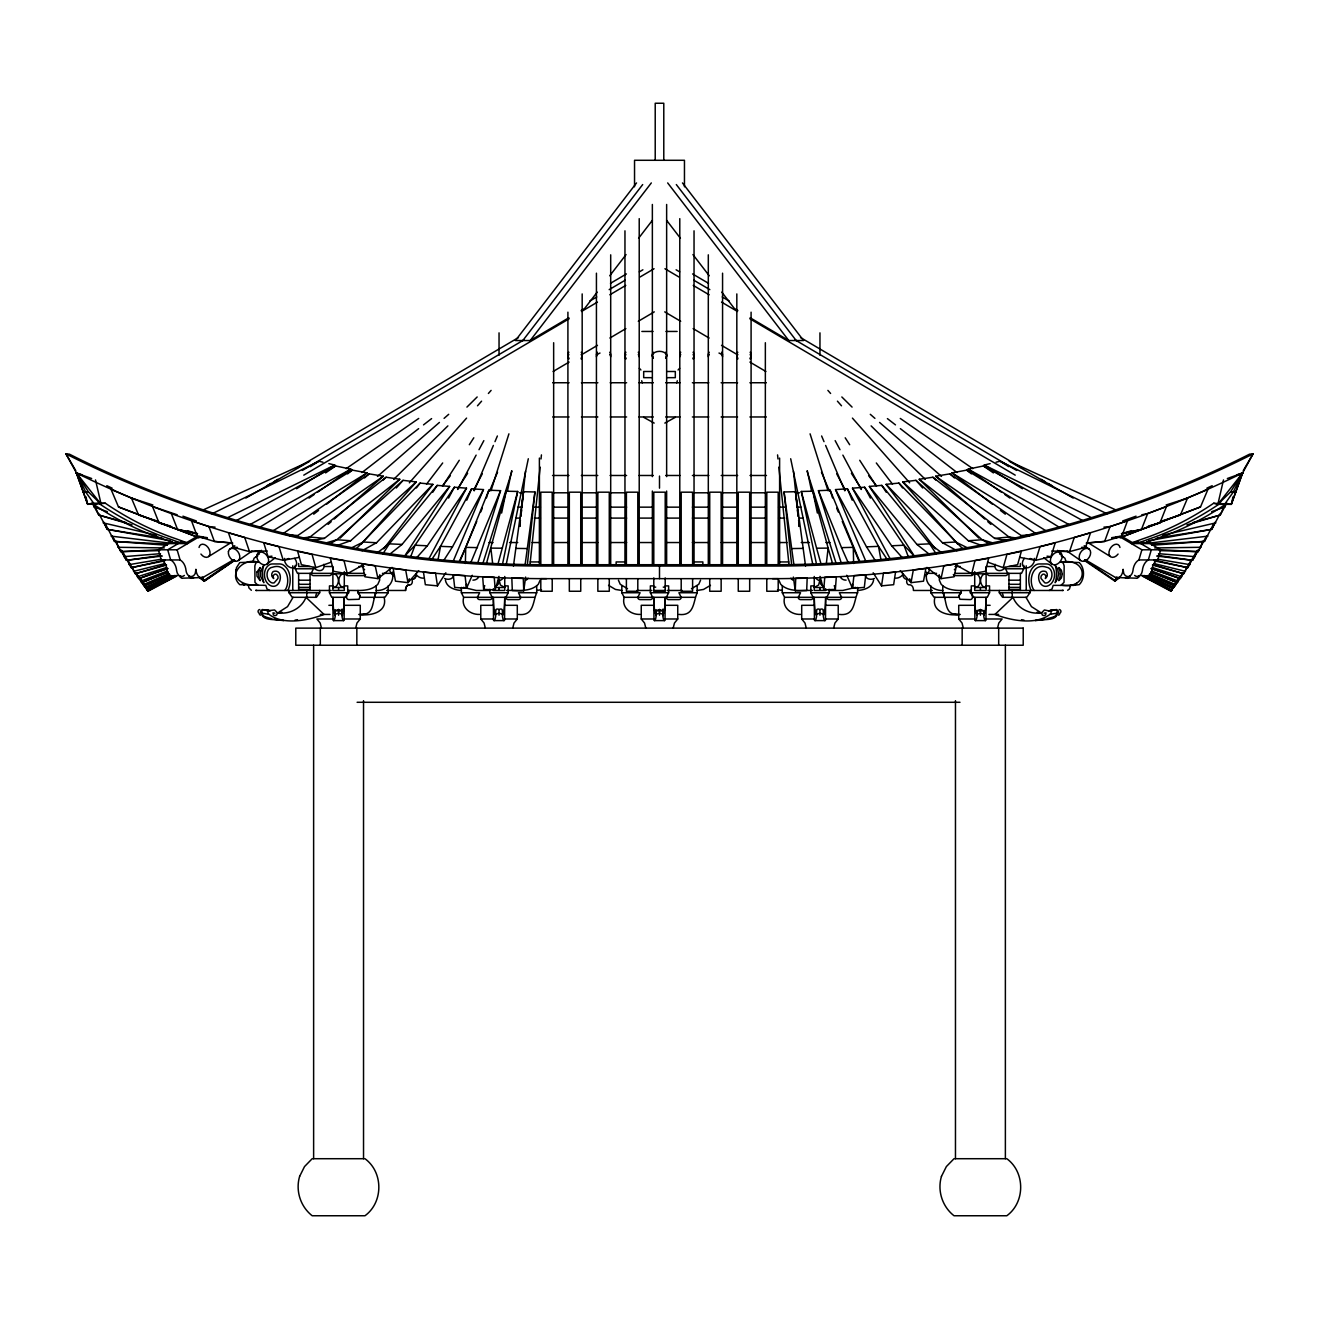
<?xml version="1.0" encoding="UTF-8"?>
<svg xmlns="http://www.w3.org/2000/svg" width="1319" height="1319" viewBox="0 0 1319 1319"><rect width="100%" height="100%" fill="white"/><g stroke="black" fill="none" stroke-linecap="round" stroke-linejoin="round"><path stroke-width="1.5" d="M1026.231 590.467L1026.231 565.818M342.412 612.758A23.775 1.665 90 0 0 344.292 597.309L344.111 620.144A66.016 4.6 90 0 1 341.984 616.534C342.017 596.93 342.709 623.343 342.264 613.22M495.367 613.22C496.092 620.293 492.663 606.179 499.044 609.526C505.358 606.163 502.061 620.276 502.72 613.22M663.342 612.758A23.775 1.665 90 0 0 665.205 597.309L665.023 620.144A66.016 4.6 90 0 1 662.896 616.534C662.929 596.93 663.638 623.343 663.177 613.22M816.28 613.22C817.005 620.293 813.576 606.179 819.956 609.526C826.337 606.196 822.908 620.309 823.633 613.22M976.736 613.22C976.917 619.848 976.076 608.768 977.033 610.812L983.809 610.812C984.732 608.735 983.974 619.782 984.089 613.22M852.536 584.268L852.503 588.323L864.324 587.4L865.742 574.82L853.937 575.595L852.503 588.323L846.749 575.282M334.746 612.758L335.026 609.807L335.191 610.812L341.967 610.812L338.587 609.526L335.257 610.631L335.191 616.534A66.016 4.6 -90 0 1 333.048 620.144L332.883 597.309A23.775 1.665 -90 0 0 334.746 612.758L334.861 615.462L334.911 613.22M495.713 610.631L495.647 616.534A66.016 4.6 -90 0 1 493.504 620.144L493.339 597.309A23.775 1.665 -90 0 0 495.202 612.758M655.658 612.758L655.939 609.807L656.104 610.812L662.896 610.812L659.5 609.526L656.17 610.631L656.104 616.534A66.016 4.6 -90 0 1 653.977 620.144L653.795 597.309A23.775 1.665 -90 0 0 655.658 612.758L655.774 615.462L655.823 613.22M816.626 610.631L816.56 616.534A66.016 4.6 -90 0 1 814.433 620.144L814.252 597.309A23.775 1.665 -90 0 0 816.115 612.758M983.809 610.812L980.413 609.526L977.099 610.631L977.016 616.534A66.016 4.6 -90 0 1 974.889 620.144L974.708 597.309A23.775 1.665 -90 0 0 976.588 612.758M266.784 610.812L274.599 609.972L277.419 612.758L276.759 614.901A4.089 3.116 -90 0 1 273.379 614.885L273 612.84L274.946 613.22M1123.112 569.445L1123.772 573.518A7.222 5.095 -90 0 0 1129.015 576.387A7.222 5.095 -90 0 0 1132.939 570.715A13.305 9.398 -90 0 1 1138.907 559.948L1141.891 549.792L1160.72 549.792L1157.719 559.948A13.305 9.398 90 0 0 1151.767 570.715A7.222 5.095 90 0 1 1144.035 575.43M465.36 563.493L465.739 547.352L488.871 490.173L500.56 490.668L478.006 562.224M795.258 590.813L795.72 578.217L807.179 577.854L806.7 590.549L795.258 590.813L793.378 577.062M258.442 561.845L239.778 562.553L236.464 567.731L235.705 575.645M499.126 579.437L498.269 584.07L495.284 587.087M820.039 579.437L818.621 585.042L814.252 587.417M823.781 589.873L824.754 577.211L836.328 576.766L835.372 589.395L823.781 589.873L820.006 576.387M355.701 628.124L356.954 623.046L360.268 618.99L360.268 605.306L344.292 605.306M512.728 628.124L513.998 623.046L517.295 618.99L517.295 605.306L504.748 605.306M673.185 628.124L674.454 623.046L677.752 618.99L677.752 605.306L665.205 605.306M833.657 628.124L834.911 623.046L838.224 618.99L838.224 605.306L825.661 605.306M997.543 628.124L998.796 623.046L1002.094 618.99L986.332 618.99M283.717 620.606C277.996 618.644 262.217 621.876 261.541 613.137L260.486 611.571L262.217 609.526L270.626 610.812M252.902 561.845L254.072 558.234L255.87 556.915M257.782 555.958L255.87 556.915M1070.599 585.372L1069.429 588.983L1067.648 590.285M519.752 526.314L520.395 520.181M520.824 516.108L525.506 471.229M519.884 526.396L520.313 522.308M520.939 516.191L521.582 510.074M522.011 505.985L523.495 491.707L534.937 491.971L527.501 563.312M529.941 565.076L540.147 467.14M541.004 458.979L541.433 454.907M826.337 563.625L828.134 548.11L812.817 491.212L801.293 491.459L816.23 562.883M677.29 380.746L676.713 382.922M376.228 590.467C386.665 591.077 394.892 582.47 392.386 572.05M513.437 566.082L523.495 491.707M525.16 564.384L534.937 491.971M518.433 614.423C534.063 616.303 532.629 601.827 536.701 592.742L536.701 585.9M678.906 614.423C694.519 616.303 693.102 601.827 697.157 592.742L697.157 585.9M839.362 614.423C854.976 616.303 853.558 601.827 857.614 592.742L857.614 587.417M523.742 590.813L523.28 578.217L511.821 577.854L512.3 590.549L523.742 590.813L525.621 577.062M235.705 571.572L236.002 569.577M1044.054 613.22L1046 612.84L1045.621 614.885A4.089 3.116 -90 0 1 1042.241 614.901L1041.581 612.758L1044.401 609.972L1048.374 610.812L1056.783 609.526L1058.514 611.571L1057.459 613.137C1056.783 621.876 1041.004 618.644 1035.283 620.606M881.537 585.867L883.417 573.27L895.535 572.05L893.655 584.696L881.537 585.867L873.162 572.776M1049.413 610.631L1051.095 611.703L1050.946 613.599C1036.701 625.618 1011.492 620.721 994.971 614.423L1013.041 597.309C1017.328 608.488 1029.991 614.802 1041.581 612.758M438.04 559.817L440.497 546.363L471.592 488.805L483.479 489.58L453.159 561.317M502.374 610.631L502.44 616.534A66.016 4.6 90 0 0 504.567 620.144L504.748 597.309A23.775 1.665 90 0 1 502.885 612.758M823.287 610.631L823.353 616.534A66.016 4.6 90 0 0 825.496 620.144L825.661 597.309A23.775 1.665 90 0 1 823.798 612.758M983.743 610.631L983.809 616.534A66.016 4.6 90 0 0 985.952 620.144L986.117 597.309A23.775 1.665 90 0 1 984.254 612.758M501.616 513.058L506.183 491.212L517.707 491.459L502.77 562.883M507.485 490.783L511.673 470.768M506.117 564.862L528.309 458.748M1121.793 536.371L1132.427 542.62L1142.914 538.812A494.938 349.964 -90 0 0 1213.628 503.264L1217.849 504.336L1223.504 479.918M78.415 476.423L65.95 453.884L69.429 454.165C216.844 528.556 381.85 564.944 546.693 564.713L772.307 564.713C937.149 564.944 1102.156 528.556 1249.571 454.165L1253.05 453.884L1242.613 472.977L1217.849 504.336L1231.303 504.336L1233.034 496.818M971.707 573.716L974.972 560.641L988.623 558.333L985.359 571.341L971.707 573.716L955.681 564.812M506.183 491.212L486.497 563.394M498.054 563.675L517.707 491.459M495.219 589.873L494.246 577.211L482.672 576.766L483.628 589.395L495.219 589.873L498.994 576.387M1003.198 567.665L1006.958 554.376L1021.351 551.375L1017.609 564.664L1003.198 567.665L988.046 562.273M483.628 589.395L484.716 585.587M1030.172 558.498L1035.761 560.328L1050.963 556.667L1055.233 542.884L1039.982 546.758L1035.761 560.328L1019.62 557.343M486.431 497.922L488.871 490.173M490.998 490.75L508.92 433.836M482.869 563.444L511.937 471.18M409.302 578.794L407.983 582.652L395.486 581.184L393.128 568.39L405.675 569.973L407.983 582.652L418.766 570.649M1059.421 550.666L1069.495 551.655L1085.619 547.286L1090.533 532.794L1074.276 537.525L1069.495 551.655L1051.705 550.979M1213.628 503.264L1231.303 504.336L1242.613 472.977L1236.909 474.791M1084.3 560.394L1114.951 581.168L1115.247 580.376M1231.303 504.336L1242.613 472.977L1227.329 478.533M1086.922 542.95L1104.63 541.433L1121.842 536.141L1127.498 520.774L1110.07 526.561L1104.63 541.433L1086.213 543.131M410.72 556.651L415.04 545.225L454.363 487.222L466.514 488.178L429.137 558.349M873.59 580.195C872.205 587.565 864.159 590.055 857.614 590.467M1121.43 533.585L1141.479 529.364L1159.995 522.868L1166.491 506.463L1147.678 513.536L1141.479 529.364L1121.777 534.113M470.85 562.553L500.56 490.668M466.794 500.181L471.592 488.805M474.18 490.849L493.388 445.426M494.988 441.651L497.378 435.979M459.935 561.169L476.736 521.434M480.726 511.97L482.325 508.178M489.53 491.146L497.527 472.235M1112.148 538.267L1122.139 536.899L1200.504 506.925L1207.973 489.3L1204.148 490.783M472.251 575.282L466.497 588.323L454.676 587.4L453.258 574.82L465.063 575.595L466.497 588.323L466.464 584.268M540.114 580.195L538.3 584.301C530.09 592.594 517.114 590.005 506.644 590.467M700.57 580.195L698.757 584.301L691.453 588.752M293.049 597.309L287.558 606.625L278.804 612.181M1224.016 506.562L1220.157 515.069L1186.935 524.913M459.078 561.993L465.739 547.352L477.478 547.632M1193.019 522.522L1220.157 515.069L1226.654 503.396M1214.964 522.324L1211.732 529.364L1148.404 540.79M1157.027 538.037L1211.732 529.364L1220.026 513.767M1207.05 535.86L1204.461 541.433L1151.767 545.275M1151.668 544.071L1204.461 541.433L1213.48 524.187M284.888 590.467C291.301 581.399 286.701 562.405 272.571 567.203C265.449 568.06 265.465 579.47 271.071 582.47A7.93 5.606 90 0 0 274.187 582.833L277.913 578.513A3.067 2.176 90 0 0 277.633 575.678L276.479 574.424A4.039 2.852 90 0 0 274.253 574.523L272.984 576.106L273.676 578.546L271.978 576.452A3.644 2.572 90 0 1 272.011 573.237L273.099 571.572C284.096 567.895 281.788 588.917 271.582 586.081C263.256 583.163 261.937 569.775 269.142 564.895A12.135 8.573 90 0 1 272.472 563.955L279.414 563.955A14.938 10.568 90 0 1 282.827 564.68C291.252 569.742 291.763 582.355 287.872 590.467M1203.126 541.07L1198.114 551.655L1159.434 550.617M1159.187 549.71L1198.114 551.655L1205.352 538.218M1197.504 550.138L1192.574 560.328L1156.631 556.041M1158.263 555.464L1192.574 560.328L1197.619 551.507M772.489 578.662C934.446 578.596 1096.963 544.714 1242.613 472.977L1233.314 492.003L1224.576 504.336L1220.339 503.264A494.938 349.964 -90 0 1 1149.64 538.812L1139.138 542.62M1154.273 560.855L1187.727 567.665L1196.498 551.375M1191.848 559.355L1187.727 567.665L1153.812 560.064M1186.935 567.17L1183.671 573.716L1152.443 565.027M1152.921 564.631L1183.671 573.716L1191.189 559.965M1183.011 573.122L1180.225 578.629L1151.025 568.637M1151.405 568.324L1180.225 578.629L1183.291 573.584M1179.17 579.025L1177.323 582.652L1150.926 572.149M1151.207 571.852L1177.323 582.652L1182.17 573.88M1149.294 574.408L1174.932 585.867L1178.625 579.272M1177.735 580.475L1174.932 585.867L1149.492 574.161M1147.184 575.727L1173.102 588.323L1176.68 582.009M1177.9 579.239L1173.102 588.323L1147.332 575.562M1173.844 585.85L1170.975 591.258L1142.056 575.908M1142.27 575.645L1171.272 590.813L1175.081 583.608M1175.245 583.987L1171.948 589.873L1144.876 575.612M448.592 498.071L454.363 487.222M457.808 489.497L476.126 455.121M479.011 449.697L483.842 440.645M473.62 490.107L482.292 473.818M1171.272 590.813L1175.278 583.295M444.025 560.047L452.483 546.841L483.479 489.58M1243.24 470.636L1253.05 453.884C1104.646 529.15 938.452 566.362 772.307 566.049L546.693 566.049C380.548 566.362 214.354 529.15 65.95 453.884L75.76 470.636M1240.585 476.423L1242.613 472.977L1240.355 475.747M380.02 575.199L377.976 578.629L364.951 576.815L362.148 563.938L375.19 565.785L377.976 578.629L392.056 567.401M1076.634 583.328L1073.864 585.372L1053.189 585.372L1052.018 588.966L1049.199 590.467M1217.849 504.336L1230.512 492.003L1242.613 472.977M437.463 585.867L435.583 573.27L423.465 572.05L425.345 584.696L437.463 585.867L445.838 572.776M382.807 553.964L389.319 543.84L437.199 485.376L449.647 486.414L405.213 555.217M432.731 492.284L437.199 485.376M442.508 486.249L459.276 460.282M469.333 444.717L473.801 437.793M457.561 488.871L467.618 473.307M431.412 560.064L440.497 546.363L452.483 546.841M416.507 557.888L427.356 545.786L466.514 488.178M416.375 487.948L420.085 483.084L432.896 484.337L383.697 548.836M426.515 484.172L442.689 462.969M442.904 485.441L450.373 475.648M636.533 182.929L515.432 340.533L530.222 340.533L568.852 317.764M522.819 340.533L642.683 184.561M530.222 340.533L651.322 182.929M597.21 292.126L584.663 308.448L581.151 310.509M609.741 275.803L626.063 254.583M638.594 238.261L652.394 220.306M1117.407 578.217L1114.951 581.168M679.664 368.265L678.081 369.979M389.418 554.475L402.048 544.434L449.647 486.414M396.277 487.981L403.053 480.33L416.276 481.946L361.192 544.203M409.335 482.803L466.58 418.107M477.494 405.79L481.583 401.174M488.393 393.474L491.113 390.391M405.444 555.348L415.04 545.225L427.356 545.786M420.085 483.084L355.883 549.182M362.065 550.699L376.509 542.752L432.896 484.337M383.202 480.067L386.088 477.231L399.756 479.259L340.154 538.119M393.721 479.374L447.883 425.889M466.926 407.093L477.165 396.97M344.292 585.9L347.705 585.9L347.705 592.742L345.43 597.309L331.728 597.309L329.453 592.742L329.453 585.9L332.883 585.9M504.748 585.9L508.161 585.9L508.161 592.742L505.886 597.309A2.275 2.275 0 0 0 508.161 599.601L518.433 599.601A2.275 2.275 0 0 0 520.725 597.309L518.433 592.742L536.701 592.742M665.205 585.9L668.634 585.9L668.634 592.742L666.342 597.309A2.275 2.275 0 0 0 668.634 599.601L678.906 599.601A2.275 2.275 0 0 0 681.181 597.309L678.906 592.742L697.157 592.742M829.09 589.329L829.09 592.742L826.799 597.309A2.275 2.275 0 0 0 829.09 599.601L839.362 599.601A2.275 2.275 0 0 0 841.637 597.309L839.362 592.742L857.614 592.742M954.379 569.709L955.319 568.786M986.117 585.9L989.547 585.9L989.547 592.742L987.271 597.309L973.57 597.309L971.295 592.742L971.295 585.9L974.708 585.9M1023.775 565.356L1023.775 568.786L1021.5 573.353L986.117 573.353M258.392 554.59L259.48 553.799M710.463 585.339L703.538 589.445L697.157 590.467M1057.558 614.242L1058.366 611.703L1056.931 610.631M664.825 423.086L675.246 417.365M403.053 480.33L336.873 539.735L329.783 543.906M337.136 545.522L350.64 540.741L416.276 481.946M364.539 477.923L369.188 473.867L383.351 476.225L334.235 519.027M377.448 476.423L439.425 422.426M444.074 418.37L448.707 414.314M328.101 524.385L331.168 521.714M386.088 477.231L309.981 537.047L304.161 538.877M312.554 540.576L324.392 538.383L399.756 479.259M347.54 473.867L352.371 470.125L367.061 472.861L326.65 504.171M258.26 552.859L261.508 550.336M361.95 472.548L418.651 428.642M423.514 424.883L431.61 418.601M313.708 514.179L318.555 510.437M267.163 563.988L275.275 557.723M1056.222 615.215L1057.459 613.137L1050.138 614.242M376.525 553.304L389.319 543.84L402.048 544.434M319.676 590.467L319.676 592.742L316.445 597.309L292.241 597.309L289.026 592.742L289.026 590.467M388.149 585.9L388.149 592.742L384.917 597.309L360.268 597.309A5.985 5.985 0 0 0 357.977 592.742L357.977 590.467M1029.974 590.467L1029.974 592.742L1026.759 597.309L1002.555 597.309L999.324 592.742L999.324 590.467M282.497 534.063L369.188 473.867M289.52 535.926L297.665 535.629L383.351 476.225M325.579 472.911L335.62 465.97L350.87 469.135L317.368 492.317M229.72 549.215L234.782 545.703M346.172 468.657L418.733 418.453M309.009 498.104L314.021 494.625M238.426 560.476L251.929 551.128M234.7 560.394L204.198 581.316L203.654 580.525M201.593 578.217L204.049 581.168L234.568 560.262M203.654 580.772L234.205 559.899M310.229 466.646L318.951 461.238L322.908 462.194M296.528 488.739L334.762 465.03L328.843 463.612M208.748 556.47L231.419 542.406M259.596 527.353L352.371 470.125M272.077 531.392L367.061 472.861M174.965 575.43A7.222 5.095 -90 0 1 167.233 570.715A13.305 9.398 -90 0 0 161.281 559.948L158.28 549.792L172.327 541.515M267.246 485.59L270.774 483.496M274.319 481.419L277.864 479.325M297.319 467.866L518.482 337.549M610.483 283.321L626.41 273.94M181.791 541.482L167.694 549.792L170.679 559.948A13.305 9.398 -90 0 1 176.647 570.715A7.222 5.095 -90 0 0 184.38 575.43M302.381 470.421L524.055 339.807M589.675 301.128L596.765 296.956M609.18 289.636L625.14 280.238M639.336 271.879L642.881 269.785M82.091 474.791L76.387 472.977L87.697 504.336L91.934 503.264A494.938 349.964 -90 0 0 162.633 538.812L173.135 542.62L186.573 542.62L197.207 536.371M158.28 549.792L177.109 549.792L199.878 536.371M303.766 475.153L569.149 318.769M581.531 311.482L597.458 302.1M609.84 294.796L625.767 285.415M639.929 277.072L654.076 268.73M195.888 569.445A10.568 7.469 90 0 0 200.158 577.936A3.001 2.127 90 0 0 201.741 578.167L233.644 559.751M553.106 371.496L569.083 362.082M581.498 354.762L597.474 345.347M609.906 338.027L625.865 328.612M638.297 321.292L654.273 311.878M245.862 498.054L309.817 461.238L203.011 509.991M347.293 573.716L344.028 560.641L330.377 558.333L333.641 571.341L347.293 573.716L363.319 564.812M236.035 520.758L335.62 465.97M249.423 524.896L350.87 469.135M176.944 575.908L148.025 591.258L145.156 585.85M258.046 561.845L255.787 563.032L254.847 565.917L254.963 582.355L258.046 585.372M1060.954 585.372L1064.037 582.355L1064.153 565.917L1063.213 563.032L1060.954 561.845M143.722 583.295L147.728 590.813L176.73 575.645M147.596 590.549L176.581 575.414M143.755 583.987L146.607 589.395L174.124 575.612M171.668 575.562L145.898 588.323L142.32 582.009M350.491 548.358L363.286 542.01L376.509 542.752M211.996 513.8L318.951 461.238M228.121 517.394L334.762 465.03M171.816 575.727L145.898 588.323L141.1 579.239M145.156 587.4L170.415 575.496M169.508 574.161L144.068 585.867L140.375 579.272M1206.803 488.195L1212.194 485.705M169.706 574.408L144.068 585.867L141.265 580.475M143.194 584.696L169.046 573.534M1207.973 489.3L1183.803 499.472M167.793 571.852L141.677 582.652L136.83 573.88M168.074 572.149L141.677 582.652L139.83 579.025M262.069 610.631L260.634 611.703L261.442 614.242M1122.139 536.899L1200.504 506.925M140.605 581.184L167.233 571.061M855.553 587.384L842.775 590.467L829.47 590.467M189.623 577.03A10.568 7.469 -90 0 0 190.744 577.936A3.001 2.127 90 0 0 192.327 578.167L194.058 577.524M167.595 568.324L138.775 578.629L135.709 573.584M315.802 567.665L312.042 554.376L297.649 551.375L301.392 564.664L315.802 567.665L330.954 562.273M1122.667 520.956L1136.071 516.174M1211.617 511.69L1225.054 506.925M202.829 536.751L198.213 537.657L201.741 536.569M167.975 568.637L138.775 578.629L135.989 573.122M335.306 614.242L338.587 613.137L341.852 614.242M495.763 614.242L499.044 613.137L502.325 614.242M656.219 614.242L659.5 613.137L662.781 614.242M816.675 614.242L819.956 613.137L823.237 614.242M977.148 614.242L980.413 613.137L983.694 614.242M288.828 558.498L283.239 560.328L268.037 556.667L263.767 542.884L279.018 546.758L283.239 560.328L299.38 557.343M269.587 610.631L267.905 611.703L268.054 613.599C282.299 625.618 307.508 620.721 324.029 614.423L305.959 597.309C301.672 608.488 289.009 614.802 277.419 612.758M1166.095 505.012L1187.562 498.071L1180.406 515.069L1160.852 521.302M137.357 576.815L165.93 567.714M1123.706 533.14L1131.521 530.65M325.101 543.214L336.873 539.735L350.64 540.741M166.079 564.631L135.329 573.716L127.811 559.965M166.557 565.027L135.329 573.716L132.065 567.17M1148.387 526.017L1159.995 522.868M91.671 478.533L76.387 472.977L87.697 504.336L105.372 503.264A494.938 349.964 90 0 0 176.087 538.812L186.573 542.62M263.965 610.103L266.339 609.972M133.516 571.341L165.205 563.493M1022.472 488.739L984.238 465.03L990.157 463.612M996.092 462.194L1000.049 461.238L1107.004 513.8M1162.451 535.283L1215.821 522.868M165.188 560.064L131.273 567.665L122.502 551.375M1141.759 514.806L1147.678 513.536M1001.632 492.317L968.13 469.135L983.38 465.97L1082.965 520.758M164.727 560.855L131.273 567.665L127.152 559.355M992.35 504.171L951.939 472.861L966.629 470.125L1059.404 527.353M360.268 614.423C375.157 615.643 371.645 600.821 376.228 592.742L376.228 585.9M294.994 620.144L297.5 619.699M332.883 587.417C341.374 587.268 335.784 573.996 344.292 573.847L332.883 573.765C341.357 574.078 335.784 587.219 344.292 587.417M653.795 587.417L655.741 587.087M974.708 587.417C983.216 587.268 977.626 573.996 986.117 573.847L974.708 573.765C983.199 574.078 977.626 587.219 986.117 587.417M129.048 564.664L161.083 559.24M1062.108 590.467L1063.13 590.285M984.765 519.027L935.649 476.225L949.812 473.867L1036.503 534.063M536.701 590.467L541.482 589.692M1111.752 537.657L1121.842 536.141M978.846 538.119L919.244 479.259L932.912 477.231L1009.019 537.047L1014.839 538.877M160.737 555.464L126.426 560.328L121.381 551.507M361.406 614.423L365.05 613.912M1052.661 609.972L1055.035 610.103M268.037 556.667L271.961 556.173M299.924 538.317L309.981 537.047L324.392 538.383M1074.688 585.24L1079.222 584.663C1084.927 579.14 1084.927 568.077 1079.222 562.553L1060.558 561.845M957.808 544.203L902.724 481.946L915.947 480.33L982.127 539.735L989.217 543.906M162.369 556.041L126.426 560.328L121.496 550.138M1147.481 543.313L1207.891 536.141M935.649 476.225L1021.335 535.629L1034.607 534.261M935.303 548.836L886.104 484.337L898.915 483.084L963.117 549.182M259.579 550.666L249.505 551.655L233.381 547.286L228.467 532.794L244.724 537.525L249.505 551.655L267.295 550.979M1103.921 527.155L1110.07 526.561M919.244 479.259L994.608 538.383L1009.019 537.047L1019.076 538.317M913.787 555.217L869.353 486.414L881.801 485.376L929.681 543.84L936.193 553.964M123.887 556.667L160.489 553.667M889.863 558.349L852.486 488.178L864.637 487.222L903.96 545.225L913.556 555.348M902.724 481.946L968.36 540.741L982.127 539.735L993.899 543.214M865.841 561.317L835.521 489.58L847.408 488.805L878.503 546.363L887.588 560.064M257.221 561.976C243.85 557.937 227.841 573.419 239.778 584.663L265.811 585.372L266.982 588.966L269.801 590.467M1061.779 585.24C1089.016 589.708 1089.016 557.508 1061.779 561.976M886.104 484.337L942.491 542.752L955.714 542.01L968.509 548.358M159.813 549.71L120.886 551.655L113.648 538.218M869.353 486.414L916.952 544.434L929.681 543.84L942.475 553.304M852.486 488.178L891.644 545.786L903.96 545.225L908.28 556.651M840.994 562.224L818.439 490.668L830.129 490.173L859.922 561.993M835.521 489.58L866.517 546.841L878.503 546.363L880.96 559.817M159.566 550.617L120.886 551.655L115.874 541.07M818.439 490.668L841.522 547.632L853.261 547.352L853.64 563.493M791.499 563.312L784.063 491.971L795.505 491.707L805.563 566.082M1081.58 547.369L1085.619 547.286M784.063 491.971L791.68 548.556L803.139 548.407M1154.686 547.946L1201.048 547.286M801.293 491.459L816.593 548.209L828.134 548.11L832.503 563.394M641.858 331.448L653.037 331.448M665.963 331.448L677.142 331.448M750.148 317.764L788.778 340.533L803.568 340.533L682.467 182.929M651.602 371.496L643.688 371.496L643.688 377.663L651.602 377.663M667.398 371.496L675.312 371.496L675.312 377.663L667.398 377.663M552.661 382.741L569.099 382.741M581.432 382.741L597.87 382.741M610.186 382.741L626.624 382.741M638.957 382.741L653.334 382.741M665.666 382.741L680.043 382.741M692.376 382.741L708.814 382.741M721.13 382.741L737.568 382.741M749.901 382.741L766.339 382.741M552.661 416.969L569.099 416.969M581.432 416.969L597.87 416.969M610.186 416.969L626.624 416.969M638.957 416.969L653.334 416.969M665.666 416.969L680.043 416.969M692.376 416.969L708.814 416.969M721.13 416.969L737.568 416.969M749.901 416.969L766.339 416.969M552.529 475.483L568.984 475.483M581.333 475.483L597.787 475.483M610.12 475.483L626.591 475.483M638.924 475.483L653.334 475.483M665.666 475.483L680.076 475.483M692.409 475.483L708.88 475.483M721.213 475.483L737.667 475.483M750.016 475.483L766.471 475.483M82.866 492.003L88.488 492.003L101.151 504.336L95.496 479.918M1230.512 492.003L1236.134 492.003M519.488 492.795L523.61 492.795M552.43 492.795L568.901 492.795M581.267 492.795L597.738 492.795M610.087 492.795L626.558 492.795M692.442 492.795L708.913 492.795M721.262 492.795L737.733 492.795M750.099 492.795L766.57 492.795M795.39 492.795L799.512 492.795M91.934 503.264L105.372 503.264M517.856 507.156L521.961 507.156M534.277 507.156L540.427 507.156M552.743 507.156L569.165 507.156M581.498 507.156L595.858 507.156M610.235 507.156L626.657 507.156M638.973 507.156L653.334 507.156M665.666 507.156L680.027 507.156M692.343 507.156L708.765 507.156M723.142 507.156L737.502 507.156M749.835 507.156L766.257 507.156M778.573 507.156L784.723 507.156M797.039 507.156L801.144 507.156M515.795 518.103L519.9 518.103M534.277 518.103L540.427 518.103M552.743 518.103L569.165 518.103M581.498 518.103L595.858 518.103M610.235 518.103L626.657 518.103M638.973 518.103L653.334 518.103M665.666 518.103L680.027 518.103M692.343 518.103L708.765 518.103M723.142 518.103L737.502 518.103M749.835 518.103L766.257 518.103M778.573 518.103L784.723 518.103M799.1 518.103L803.205 518.103M489.003 542.538L493.108 542.538M509.546 542.538L517.757 542.538M532.134 542.538L540.361 542.538M552.677 542.538L569.116 542.538M581.448 542.538L597.87 542.538M610.202 542.538L626.64 542.538M638.957 542.538L653.334 542.538M665.666 542.538L680.043 542.538M692.36 542.538L708.798 542.538M721.13 542.538L737.552 542.538M749.884 542.538L766.323 542.538M778.639 542.538L786.866 542.538M801.243 542.538L809.454 542.538M825.892 542.538L829.997 542.538M1132.427 542.62L1145.865 542.62L1156.367 538.812A494.938 349.964 90 0 0 1227.066 503.264M168.832 543.576L187.661 543.576M1131.339 543.576L1150.168 543.576M161.281 559.948L180.093 559.948A13.305 9.398 90 0 1 186.061 570.715A7.222 5.095 90 0 0 189.985 576.387A7.222 5.095 90 0 0 195.228 573.518L195.888 569.445M1138.907 559.948L1157.719 559.948M530.222 561.943L540.378 561.943M626.278 561.943L616.138 561.943L616.138 565.356M692.722 561.943L702.862 561.943L702.862 565.356M778.622 561.943L788.778 561.943M310.047 566.51L298.638 566.51L298.638 563.46M324.672 566.51L332.883 566.51L332.883 590.467L344.292 590.467L344.292 571.671M358.702 566.51L364.011 566.51M954.989 566.51L960.298 566.51M994.328 566.51L986.117 566.51L986.117 590.467L974.708 590.467L974.708 571.671M1008.953 566.51L1020.362 566.51L1020.362 563.46M295.225 565.356L295.225 568.786L313.477 568.786L311.202 573.353A2.275 2.275 0 0 0 313.477 575.628L329.453 575.628A2.275 2.275 0 0 0 331.728 573.353M1023.775 568.786L1005.523 568.786L1007.798 573.353A2.275 2.275 0 0 1 1005.523 575.628L989.547 575.628A2.275 2.275 0 0 1 987.271 573.353M332.883 573.353L297.5 573.353L295.225 568.786M344.292 573.353L363.945 573.353M382.428 573.353L392.205 573.353M926.614 572.05L926.795 573.353L936.572 573.353M955.055 573.353L974.708 573.353M203.472 577.524L182.912 578.167A3.001 2.127 -90 0 1 181.33 577.936A10.568 7.469 -90 0 1 179.236 575.859M1085.356 559.751L1115.528 577.524L1136.088 578.167A3.001 2.127 90 0 0 1137.67 577.936A10.568 7.469 90 0 0 1139.764 575.859M298.638 580.195L310.047 580.195M1008.953 580.195L1020.362 580.195M298.638 584.301L310.047 584.301M1008.953 584.301L1020.362 584.301M653.795 585.9L650.366 585.9L650.366 592.742L652.658 597.309A2.275 2.275 0 0 1 650.366 599.601L640.094 599.601A2.275 2.275 0 0 1 637.819 597.309L640.094 592.742L621.843 592.742L621.843 585.9M814.252 585.9L810.839 585.9L810.839 592.742L813.114 597.309A2.275 2.275 0 0 1 810.839 599.601L800.567 599.601A2.275 2.275 0 0 1 798.275 597.309L800.567 592.742L782.299 592.742L782.299 585.9M298.638 587.384L310.047 587.384M332.883 587.499L344.292 587.499M497.378 587.499L504.748 587.499M814.252 587.499L821.622 587.499M974.708 587.499L986.117 587.499M1008.953 587.384L1020.362 587.384M298.638 589.445L310.047 589.445M1008.953 589.445L1020.362 589.445M255.804 590.467L331.151 590.467M348.084 590.467C357.993 590.187 370.161 592.149 377.828 584.301L379.658 580.195L379.658 575.068M386.698 590.467L405.576 590.467A5.194 3.677 90 0 1 409.632 584.812A3.347 2.374 -90 0 0 412.072 582.998A3.347 2.374 -90 0 0 411.66 579.156A5.705 4.039 -90 0 0 416.425 573.287M489.53 590.467L476.225 590.467L463.447 587.384M636.681 590.467L651.8 590.467M653.795 590.467L665.205 590.467M667.2 590.467L682.319 590.467M812.356 590.467C801.886 590.005 788.91 592.594 780.7 584.301L778.886 580.195M932.302 590.467L913.424 590.467A5.194 3.677 -90 0 0 909.368 584.812A3.347 2.374 -90 0 1 906.928 582.998A3.347 2.374 -90 0 1 907.34 579.156A5.705 4.039 -90 0 1 902.575 573.287M970.916 590.467C961.007 590.187 948.839 592.149 941.172 584.301L939.342 580.195L939.342 575.068M987.849 590.467L1063.196 590.467M289.026 592.742L319.676 592.742M329.453 592.742L347.705 592.742M388.149 592.742L357.977 592.742L360.087 596.007L359.114 599.288L348.843 599.601A2.275 2.275 0 0 1 346.567 597.309A5.985 5.985 0 0 1 348.843 592.742L348.843 590.467M461.386 587.417L461.386 592.742L479.638 592.742L477.363 597.309A2.275 2.275 0 0 0 479.638 599.601L489.91 599.601A2.275 2.275 0 0 0 492.201 597.309L489.91 592.742L489.91 589.329M489.91 592.742L508.161 592.742M650.366 592.742L668.634 592.742M810.839 592.742L829.09 592.742M930.851 585.9L930.851 592.742L961.023 592.742L961.023 590.467M971.295 592.742L989.547 592.742M999.324 592.742L1029.974 592.742M461.386 592.742L463.661 597.309L534.409 597.309M621.843 592.742L624.134 597.309L694.866 597.309M782.299 592.742L784.591 597.309L855.339 597.309M328.876 605.306L332.883 605.306M493.339 605.306L480.776 605.306L480.776 618.99L484.089 623.046L485.343 628.124M653.795 605.306L641.248 605.306L641.248 618.99L644.546 623.046L645.815 628.124M814.252 605.306L801.705 605.306L801.705 618.99L805.002 623.046L806.272 628.124M974.708 605.306L958.732 605.306L958.732 618.99L962.046 623.046L963.299 628.124M986.117 605.306L990.124 605.306M1048.374 610.812L1052.216 610.812M320.352 614.423L330.03 614.423M358.752 614.423C369.881 616.369 388 612.511 384.109 597.309M960.248 614.423C949.119 616.369 931 612.511 934.891 597.309M988.97 614.423L998.648 614.423M332.668 618.99L316.906 618.99L320.204 623.046L321.457 628.124M344.49 618.99L360.268 618.99M480.776 618.99L492.96 618.99M505.128 618.99L517.295 618.99M641.248 618.99L655.444 618.99M663.556 618.99L677.752 618.99M801.705 618.99L813.872 618.99M826.04 618.99L838.224 618.99M958.732 618.99L974.51 618.99M333.592 620.606L343.567 620.606M494.048 620.606L504.023 620.606M654.504 620.606L664.496 620.606M814.977 620.606L824.952 620.606M975.433 620.606L985.408 620.606M357.103 702.285L959.985 702.285M502.407 548.209L490.866 548.11L492.663 563.625M515.861 548.407L527.32 548.556M117.952 547.286L164.314 547.946M233.381 547.286L237.42 547.369M546.511 578.662C384.554 578.596 222.037 544.714 76.387 472.977L85.686 492.003L94.424 504.336L98.661 503.264A494.938 349.964 -90 0 0 169.36 538.812L179.862 542.62M1021.335 535.629L1029.479 535.926M167.332 544.071L114.539 541.433L105.52 524.187M257.221 585.24C249.505 585.455 239.085 583.905 235.903 575.645M167.233 545.275L114.539 541.433L111.95 535.86M1158.511 553.667L1195.113 556.667M232.078 542.95L214.37 541.433L197.158 536.141L191.502 520.774L208.93 526.561L215.079 527.155M232.787 543.131L214.37 541.433L208.93 526.561M284.393 534.261L297.665 535.629M111.109 536.141L171.519 543.313M1047.039 556.173L1050.963 556.667M114.852 490.783L111.027 489.3L118.496 506.925L196.861 536.899L206.852 538.267M953.95 613.912L957.594 614.423M197.158 536.141L207.248 537.657M268.862 614.242L261.541 613.137L262.778 615.215M161.973 538.037L107.268 529.364L98.974 513.767M942.772 590.467C933.324 590.896 924.042 583.493 926.795 573.353M777.518 589.692L782.299 590.467M800.567 614.423C791.12 614.852 781.837 607.449 784.591 597.309M621.843 590.467L615.462 589.445L608.537 585.339M640.094 614.423C630.663 614.852 621.381 607.449 624.134 597.309M461.386 590.467C454.841 590.055 446.795 587.565 445.41 580.195M479.638 614.423C470.207 614.852 460.925 607.449 463.661 597.309M1063.13 556.915L1061.218 555.958M255.87 590.285L256.892 590.467M1157.917 559.24L1189.952 564.664M663.259 587.087L665.205 587.417M504.748 587.417L500.379 585.042L498.961 579.437M1021.5 619.699L1024.006 620.144M170.596 540.79L107.268 529.364L104.036 522.324M994.608 538.383L1006.446 540.576M958.732 614.423C943.843 615.643 947.355 600.821 942.772 592.742L942.772 585.9M197.57 533.585L177.521 529.364L159.005 522.868L152.509 506.463L177.241 514.806M103.179 522.868L156.549 535.283M197.223 534.113L177.521 529.364L171.322 513.536M1153.795 563.493L1185.484 571.341M159.005 522.868L170.613 526.017M125.981 522.522L98.843 515.069L92.346 503.396M132.065 524.913L98.843 515.069L94.984 506.562M1117.259 536.569L1120.837 537.657L1116.171 536.751M1153.07 567.714L1181.643 576.815M158.148 521.302L138.594 515.069L131.438 498.071L111.027 489.3M187.479 530.65L195.294 533.14M152.905 505.012L131.438 498.071L135.197 499.472M968.36 540.741L981.864 545.522M93.946 506.925L107.383 511.69M182.929 516.174L196.333 520.956M1124.942 577.524L1126.673 578.167A3.001 2.127 -90 0 0 1128.256 577.936A10.568 7.469 -90 0 0 1129.377 577.03M1115.528 577.524L1117.259 578.167A3.001 2.127 -90 0 0 1118.842 577.936A10.568 7.469 -90 0 0 1123.112 569.445M627.547 588.752L620.243 584.301L618.43 580.195M1151.767 571.061L1178.395 581.184M118.496 506.925L196.861 536.899M1149.954 573.534L1175.806 584.696M1115.989 509.991L1009.183 461.238L1073.138 498.054M106.806 485.705L112.197 488.195M1148.585 575.496L1173.844 587.4M1040.196 612.181L1031.442 606.625L1025.951 597.309M984.238 465.03L1090.879 517.394M1142.419 575.414L1171.404 590.549M1059.52 553.799L1060.608 554.59M1063.13 556.915L1064.928 558.234L1066.098 561.845M244.312 585.24L242.366 583.328M251.352 590.285L248.928 587.928L248.401 585.372M968.13 469.135L1069.577 524.896M942.491 542.752L956.934 550.699M823.716 587.087L820.731 584.07L819.874 579.437M692.59 273.94L708.517 283.321M800.518 337.549L1021.681 467.866M1041.136 479.325L1044.681 481.419M1048.226 483.496L1051.754 485.59M1146.673 541.515L1160.72 549.792M676.119 269.785L679.664 271.879M693.86 280.238L709.82 289.636M722.235 296.956L729.325 301.128M794.945 339.807L1016.619 470.421M1137.209 541.482L1151.306 549.792L1148.321 559.948A13.305 9.398 -90 0 0 1142.353 570.715A7.222 5.095 -90 0 1 1134.62 575.43M737.849 310.509L734.337 308.448L721.79 292.126M664.924 268.73L679.071 277.072M693.233 285.415L709.16 294.796M721.542 302.1L737.469 311.482M749.851 318.769L1015.234 475.153M1119.122 536.371L1141.891 549.792M664.727 311.878L680.703 321.292M693.134 328.612L709.094 338.027M721.526 345.347L737.502 354.762M749.917 362.082L765.894 371.496M643.754 417.365L654.175 423.086M951.939 472.861L1046.923 531.392M1000.049 461.238L1008.771 466.646M1087.581 542.406L1110.252 556.47M1084.795 559.899L1115.346 580.772M983.38 465.97L993.421 472.911M900.267 418.453L972.828 468.657M1084.218 545.703L1089.28 549.215A7.139 4.93 -55.3 0 1 1085.982 560.476A7.139 4.93 -55.3 0 1 1079.503 554.837A7.139 4.93 -55.3 0 1 1089.28 549.215M1004.979 494.625L1009.991 498.104M1067.071 551.128L1080.574 560.476M930.851 592.742L934.083 597.309L958.732 597.309A5.985 5.985 0 0 1 961.023 592.742L958.913 596.007L959.886 599.288L970.157 599.601A2.275 2.275 0 0 0 972.433 597.309A5.985 5.985 0 0 0 970.157 592.742L970.157 590.467M966.629 470.125L971.46 473.867M887.39 418.601L895.486 424.883M900.349 428.642L957.05 472.548M1057.492 550.336L1060.74 552.859A7.139 5.062 -52.2 0 1 1057.442 563.988A7.139 5.062 -52.2 0 1 1050.682 558.415A7.139 5.062 -52.2 0 1 1060.74 552.859M1000.445 510.437L1005.292 514.179M1043.725 557.723L1051.837 563.988M916.952 544.434L929.582 554.475M926.944 567.401L941.024 578.629L954.049 576.815L956.852 563.938L943.81 565.785L941.024 578.629L938.98 575.199M949.812 473.867L954.461 477.923M870.293 414.314L874.926 418.37M879.575 422.426L941.552 476.423M987.832 521.714L990.899 524.385M640.919 369.979L639.336 368.265M363.681 568.786L364.621 569.709M932.912 477.231L935.798 480.067M841.835 396.97L852.074 407.093M871.117 425.889L925.279 479.374M146.607 589.395L174.438 575.908L147.052 589.873L144.183 584.449M891.644 545.786L902.493 557.888M900.234 570.649L911.017 582.652L923.514 581.184L925.872 568.39L913.325 569.973L911.017 582.652L909.698 578.794M915.947 480.33L922.723 487.981M827.887 390.391L830.607 393.474M837.417 401.174L841.506 405.79M852.42 418.107L909.665 482.803M88.488 492.003L76.387 472.977L78.645 475.747M76.387 472.977L101.151 504.336M676.317 184.561L796.181 340.533M667.678 182.929L788.778 340.533M666.606 220.306L680.406 238.261M692.937 254.583L709.259 275.803M898.915 483.084L902.625 487.948M876.311 462.969L892.485 484.172M868.627 475.648L876.096 485.441M881.801 485.376L886.269 492.284M845.199 437.793L849.667 444.717M859.724 460.282L876.492 486.249M851.382 473.307L861.439 488.871M866.517 546.841L874.975 560.047M864.637 487.222L870.408 498.071M835.158 440.645L839.989 449.697M842.874 455.121L861.192 489.497M836.708 473.818L845.38 490.107M143.919 583.608L147.728 590.813M1034.112 590.467C1027.699 581.399 1032.299 562.405 1046.429 567.203C1053.551 568.06 1053.535 579.47 1047.929 582.47A7.93 5.606 90 0 1 1044.813 582.833L1041.087 578.513A3.067 2.176 90 0 1 1041.367 575.678L1042.521 574.424A4.039 2.852 90 0 1 1044.747 574.523L1046.016 576.106L1045.324 578.546L1047.022 576.452A3.644 2.572 90 0 0 1046.989 573.254L1045.901 571.572C1034.904 567.895 1037.212 588.917 1047.418 586.081C1055.744 583.163 1057.063 569.775 1049.858 564.911A12.135 8.573 90 0 0 1046.528 563.955L1039.586 563.955A14.938 10.568 90 0 0 1036.173 564.697C1027.748 569.742 1027.237 582.355 1031.128 590.467M841.522 547.632L848.15 562.553M642.287 382.922L641.71 380.746M847.408 488.805L852.206 500.181M821.622 435.979L824.012 441.651M825.612 445.426L844.819 490.849M821.473 472.235L829.47 491.146M836.675 508.178L838.274 511.97M842.264 521.434L859.065 561.169M830.129 490.173L832.569 497.922M810.08 433.836L828.002 490.75M807.063 471.18L836.131 563.444M177.109 549.792L180.093 559.948M834.284 585.587L835.372 589.395M816.593 548.209L820.946 563.675M85.966 496.818L87.697 504.336M812.817 491.212L817.384 513.058M807.327 470.768L811.515 490.783M790.691 458.748L812.883 564.862M791.68 548.556L793.84 564.384M793.494 471.229L798.176 516.108M798.605 520.181L799.248 526.314M795.505 491.707L796.989 505.985M797.418 510.074L798.061 516.191M798.687 522.308L799.116 526.396M777.567 454.907L777.996 458.979M778.853 467.14L789.059 565.076M1020.362 573.353L1020.362 590.467M1012.234 590.467L1012.234 597.309M1008.953 573.353L1008.953 590.467M1005.375 645.238L1005.375 1158.709M998.681 628.124L998.681 645.238M980.413 587.499L980.413 590.368M980.413 609.526L980.413 615.215M962.161 628.124L962.161 645.238M955.467 700.686L955.467 1158.709M943.761 592.742L943.761 597.309M825.661 588.686L825.661 590.467L814.252 590.467L814.252 576.485M819.956 332.85L819.956 355.256M819.956 587.499L819.956 590.368M819.956 609.526L819.956 615.215M779.611 458.056L779.611 565.142M778.194 564.252L778.194 492.185L766.784 492.185L766.784 564.252M766.784 578.662L766.784 591.258L778.194 591.258L778.194 578.662L540.806 578.662L540.806 591.258L552.216 591.258L552.216 578.662M765.35 342.726L765.35 565.142M751.088 312.174L751.088 565.142M749.67 564.252L749.67 492.185L738.261 492.185L738.261 564.252M749.67 578.662L749.67 591.258L738.261 591.258L738.261 578.662M736.826 293.923L736.826 565.142M722.565 273.181L722.565 565.142M721.147 564.252L721.147 492.185L709.721 492.185L709.721 564.252M721.147 578.662L721.147 591.258L709.721 591.258L709.721 578.662M708.303 254.831L708.303 565.142M694.041 230.825L694.041 565.142M692.607 564.252L692.607 492.185L681.198 492.185L681.198 564.252M692.607 578.662L692.607 591.258L681.198 591.258L681.198 578.662M684.462 186.787L684.462 160.291L634.538 160.291L634.538 186.787M679.78 218.641L679.78 565.142M666.639 204.461L666.639 476.637M666.639 491.047L666.639 565.142M665.205 564.252L665.205 492.185L653.795 492.185L653.795 564.252M665.205 577.92L665.205 591.258L653.795 591.258L653.795 577.92M663.787 160.291L663.787 103.245L655.213 103.245L655.213 160.291M659.5 476.06L659.5 488.162M659.5 564.713L659.5 578.662M659.5 609.526L659.5 615.215M652.361 204.461L652.361 476.637M652.361 491.047L652.361 565.142M639.22 218.641L639.22 565.142M637.802 564.252L637.802 492.185L626.393 492.185L626.393 564.252M637.802 578.662L637.802 591.258L626.393 591.258L626.393 578.662M624.959 230.825L624.959 565.142M610.697 254.831L610.697 565.142M609.279 564.252L609.279 492.185L597.853 492.185L597.853 564.252M609.279 578.662L609.279 591.258L597.853 591.258L597.853 578.662M596.435 273.181L596.435 565.142M582.174 293.923L582.174 565.142M580.739 564.252L580.739 492.185L569.33 492.185L569.33 564.252M580.739 578.662L580.739 591.258L569.33 591.258L569.33 578.662M567.912 312.174L567.912 565.142M553.65 342.726L553.65 565.142M552.216 564.252L552.216 492.185L540.806 492.185L540.806 564.252M539.389 458.056L539.389 565.142M504.748 576.485L504.748 590.467L493.339 590.467L493.339 588.686M499.044 332.85L499.044 355.256M499.044 587.499L499.044 590.368M499.044 609.526L499.044 615.215M375.239 592.742L375.239 597.309M363.533 700.686L363.533 1158.709M356.839 628.124L356.839 645.238M338.587 587.499L338.587 590.368M338.587 609.526L338.587 615.215M320.319 628.124L320.319 645.238M313.625 645.238L313.625 1158.709M310.047 573.353L310.047 590.467M306.766 590.467L306.766 597.309M298.638 573.353L298.638 590.467M292.769 565.818L292.769 590.467M1126.673 578.167A3.001 2.127 90 0 0 1128.256 577.936A10.568 7.469 90 0 0 1130.35 575.859M1139.369 575.958A7.222 5.095 90 0 1 1137.44 576.551M1119.633 577.359A7.139 2.028 -56.2 0 1 1117.226 577.359M1118.298 578.497A7.139 1.649 -55.9 0 1 1116.352 578.497M1119.188 577.178A7.139 1.237 -55.8 0 1 1116.599 577.178M1116.385 579.981A7.139 0.841 -55.7 0 1 1115.363 579.981M679.78 356.806A7.139 4.353 0 0 1 680.736 354.63M693.085 354.63A7.139 4.353 0 0 1 693.085 358.982M750.132 354.63A7.139 4.353 0 0 1 750.132 358.982M737.783 358.982A7.139 4.353 0 0 1 737.783 354.63M693.085 352.239A7.139 5.886 0 0 1 693.085 358.125M679.78 355.19A7.139 5.886 0 0 1 680.736 352.239M750.132 352.239A7.139 5.886 0 0 1 750.132 358.125M737.783 358.125A7.139 5.886 0 0 1 737.783 352.239M902.328 575.15A7.139 5.672 -28 0 1 895.865 578.167M1040.79 612.956A23.775 23.726 90 0 1 1037.13 612.181M1055.958 615.215A2.605 2.605 0 0 1 1054.508 616.534M1054.508 616.534A66.016 65.851 90 0 1 1047.088 618.776M1045.209 619.205A66.016 65.851 90 0 1 1035.613 620.491M1050.831 609.972A3.858 3.858 -90 0 1 1053.436 610.103M1058.596 615.215A2.605 2.605 0 0 0 1059.849 613.137A1.896 1.896 0 0 0 1059.157 609.526M281.87 612.181A23.775 23.726 -90 0 1 278.21 612.956M264.492 616.534A2.605 2.605 0 0 1 263.042 615.215M283.387 620.491A66.016 65.851 -90 0 1 273.791 619.205M271.912 618.776A66.016 65.851 -90 0 1 264.492 616.534M265.564 610.103A3.858 3.858 -90 0 1 268.169 609.972M260.404 615.215A2.605 2.605 0 0 1 259.151 613.137A1.896 1.896 0 0 1 259.843 609.526M625.915 358.982A7.139 4.353 0 0 1 625.915 354.63M638.264 354.63A7.139 4.353 0 0 1 639.22 356.806M581.217 354.63A7.139 4.353 0 0 1 581.217 358.982M568.868 358.982A7.139 4.353 0 0 1 568.868 354.63M625.915 358.125A7.139 5.886 0 0 1 625.915 352.239M638.264 352.239A7.139 5.886 0 0 1 639.22 355.19M581.217 352.239A7.139 5.886 0 0 1 581.217 358.125M568.868 358.125A7.139 5.886 0 0 1 568.868 352.239M181.56 576.551A7.222 5.095 90 0 1 179.631 575.958M423.135 578.167A7.139 5.672 28 0 1 416.672 575.15M201.774 577.359A7.139 2.028 56.2 0 1 199.367 577.359M202.648 578.497A7.139 1.649 55.9 0 1 200.702 578.497M202.401 577.178A7.139 1.237 55.8 0 1 199.812 577.178M203.637 579.981A7.139 0.841 55.7 0 1 202.615 579.981M416.326 574.738A5.705 4.039 90 0 1 411.66 579.156M653.317 357.845A7.139 4.353 0 0 1 659.5 351.332A7.139 4.353 0 0 1 665.683 357.845M708.303 356.806A7.139 4.353 0 0 1 709.259 354.63M719.003 353.047A7.139 4.353 0 0 1 722.565 356.806M665.683 352.239A7.139 5.886 0 0 1 665.683 358.125M653.317 358.125A7.139 5.886 0 0 1 653.317 352.239M708.303 355.19A7.139 5.886 0 0 1 709.259 352.239M721.608 352.239A7.139 5.886 0 0 1 722.565 355.19M1118.083 554.062A7.139 4.814 -58.2 0 1 1109.691 555.81A7.139 4.814 -58.2 0 1 1112.576 545.736A7.139 4.814 -58.2 0 1 1119.963 547.484M1034.393 558.399A7.139 5.177 -48.9 0 1 1026.561 567.928A7.139 5.177 -48.9 0 1 1024.335 558.399M1005.523 567.483A7.139 5.292 -45.4 0 1 997.922 570.418A7.139 5.292 -45.4 0 1 995.235 564.334M929.038 567.582A7.139 5.589 -32.9 0 1 924.635 575.908M874.448 578.497A7.139 5.754 -22.9 0 1 865.462 576.304M846.089 580.146A7.139 5.804 -17.5 0 1 840.467 577.178M821.473 580.772A7.139 5.853 -11.8 0 1 815.637 577.821M793.428 580.376A7.139 5.87 -6 0 1 790.938 578.217M1057.096 611.703A1.896 1.896 0 0 1 1057.277 612.676M973.57 573.353A2.275 2.275 0 0 1 971.295 575.628L955.319 575.628A2.275 2.275 0 0 1 953.34 574.49M944.783 598.447A2.275 1.616 -90 0 1 944.569 597.309M1002.407 593.665A5.985 4.237 90 0 1 1003.231 596.007M192.327 578.167A3.001 2.127 -90 0 1 190.744 577.936A10.568 7.469 90 0 1 188.65 575.859M596.435 356.806A7.139 4.353 0 0 1 599.997 353.047M609.741 354.63A7.139 4.353 0 0 1 610.697 356.806M596.435 355.19A7.139 5.886 0 0 1 597.392 352.239M609.741 352.239A7.139 5.886 0 0 1 610.697 355.19M199.037 547.484A7.139 4.814 58.2 0 1 206.423 545.736A7.139 4.814 58.2 0 1 209.309 555.81A7.139 4.814 58.2 0 1 200.917 554.062M294.665 558.399A7.139 5.177 48.9 0 1 292.439 567.928A7.139 5.177 48.9 0 1 284.607 558.399M323.765 564.334A7.139 5.292 45.4 0 1 321.078 570.418A7.139 5.292 45.4 0 1 313.477 567.483M394.365 575.908A7.139 5.589 32.9 0 1 389.962 567.582M453.538 576.304A7.139 5.754 22.9 0 1 444.552 578.497M478.533 577.178A7.139 5.804 17.5 0 1 472.911 580.146M503.363 577.821A7.139 5.853 11.8 0 1 497.527 580.772M528.062 578.217A7.139 5.87 6 0 1 525.572 580.376M261.723 612.676A1.896 1.896 0 0 1 261.904 611.703M345.43 573.353A2.275 2.275 0 0 0 347.705 575.628L363.681 575.628A2.275 2.275 0 0 0 365.66 574.49M374.431 597.309A2.275 1.616 -90 0 1 374.217 598.447M315.769 596.007A5.985 4.237 90 0 1 316.593 593.665M405.56 590.467A5.194 3.677 -90 0 1 409.632 584.812M260.667 571.358L260.667 576.419L263.849 582.718L263.256 580.591A21.153 14.954 90 0 1 263.256 567.203L263.849 565.06L260.667 571.358M1058.547 573.897L1057.657 578.81L1055.151 582.718L1055.744 580.591A21.153 14.954 90 0 0 1055.744 567.203L1055.151 565.06L1057.657 568.967L1058.547 573.897M256.974 572.034L256.974 576.156L260.156 580.657L259.134 577.491A11.937 8.442 90 0 1 259.134 570.698L260.156 567.533L256.974 572.034M1062.273 574.095L1061.333 578.035L1058.844 580.657L1059.866 577.491A11.937 8.442 90 0 0 1059.866 570.698L1058.844 567.533L1061.333 570.154L1062.273 574.095M299.627 1176.383C295.357 1190.661 300.452 1206.605 312.191 1215.755L364.967 1215.755C383.45 1202.252 383.45 1172.228 364.967 1158.709L312.191 1158.709L304.524 1166.573L299.627 1176.383M941.453 1176.383C937.182 1190.661 942.277 1206.605 954.033 1215.755L1006.809 1215.755C1025.292 1202.252 1025.292 1172.228 1006.809 1158.709L954.033 1158.709L946.366 1166.573L941.453 1176.383M1023.214 628.124L295.786 628.124L295.786 645.238L1023.214 645.238L1023.214 628.124M228.434 551.589A7.139 4.93 55.3 0 0 235.986 561.35A7.139 4.93 55.3 0 0 237.816 551.589A7.139 4.93 55.3 0 0 228.434 551.589M256.908 555.2A7.139 5.062 52.2 0 0 264.624 564.862A7.139 5.062 52.2 0 0 266.619 555.2A7.139 5.062 52.2 0 0 256.908 555.2"/></g></svg>
